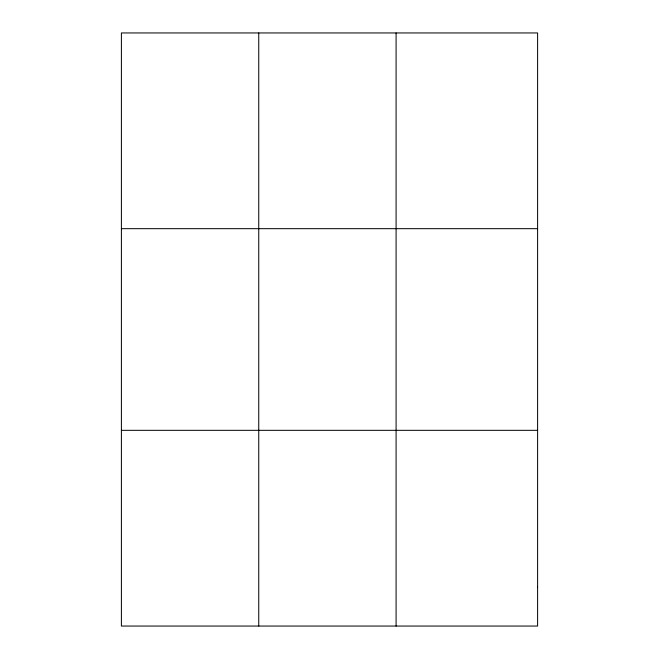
<?xml version="1.0" encoding="UTF-8"?>
<svg xmlns="http://www.w3.org/2000/svg" width="659" height="659" viewBox="0 0 659 659"><rect width="100%" height="100%" fill="white"/><g stroke="black" fill="none" stroke-linecap="round" stroke-linejoin="round"><path stroke-width="0.99" d="M258.748 626.05L258.748 32.95M396.092 626.05L396.092 32.95M121.396 228.673L537.604 228.673M121.396 430.327L537.604 430.327M537.604 586.905L537.604 626.05L121.396 626.05L121.396 32.95L537.604 32.95L537.604 586.905"/></g></svg>
